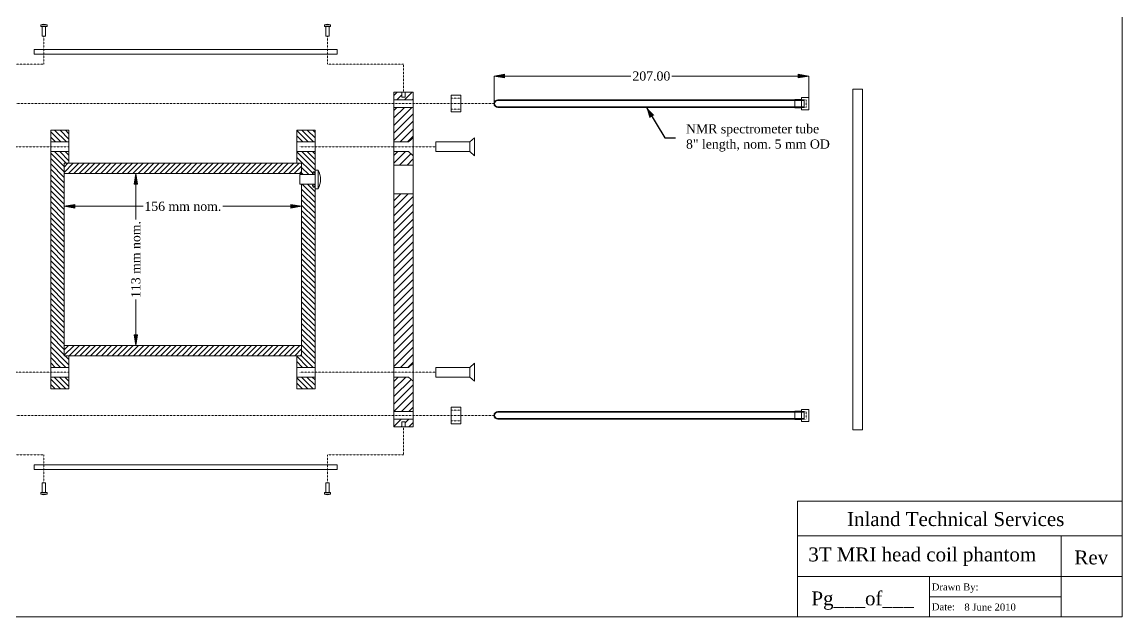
# Model space of a CAD drawing. Extents: x 150 to 1247, y 128 to 951.
# Drawn here: x 524 to 1247, y 128 to 520 of the extents above; entities that cross this region are included whole.
import ezdxf
from ezdxf.enums import TextEntityAlignment as Align

# ---------------------------------------------------------------- set-up
doc = ezdxf.new("R2010")
doc.units = 0
doc.header["$MEASUREMENT"] = 0
doc.linetypes.add('DASHED', pattern=[0.75, 0.5, -0.25])
doc.layers.get('0').update_dxf_attribs({"lineweight": 0})
doc.styles.add('_TCW_TXTSTY_1', font='TIMES.TTF', dxfattribs={"width": 1.02})
doc.styles.add('_TCW_TXTSTY_2', font='TIMES.TTF', dxfattribs={"width": 1.01})
doc.styles.get("Standard").update_dxf_attribs({"font": 'TIMES.TTF'})
doc.dimstyles.get("Standard").update_dxf_attribs({"dimtxt": 6, "dimasz": 7, "dimexe": 0, "dimexo": 0, "dimgap": 0, "dimtad": 0, "dimrnd": 0.001, "dimzin": 0, "dimdsep": 46, "dimtxsty": 'STANDARD', "dimblk": 'TC_DIMARROW_FILLED30', "dimcen": 0.09, "dimclrd": 7, "dimclre": 7, "dimclrt": 7, "dimazin": 0, "dimtfac": 1, "dimtofl": 0, "dimtmove": 0, "dimatfit": 3, "dimfxl": 1, "dimtolj": 1, "dimtzin": 0, "dimarcsym": 0})
pattern_1 = [(45, (0, 0), (-2.474874, 2.474874), [])]
pattern_2 = [(135, (0, 0), (-1.767767, -1.767767), [])]
pattern_3 = [(45, (0, 0), (-1.767767, 1.767767), [])]

# ---------------------------------------------------------------- blocks, each defined once
blk = doc.blocks.new('TC_DIMARROW_FILLED30')
at = {"color": 0, "linetype": 'ByBlock'}
blk.add_solid([(0, 0), (-1, 0.267949), (-1, -0.267949)], dxfattribs=at)
blk = doc.blocks.new('*D8')
at = {"linetype": 'Continuous'}
for points in [[(834.11, 484.01), (841.11, 482.85), (841.11, 485.18)], [(1041.11, 484.01), (1034.11, 485.18), (1034.11, 482.85)]]:
    blk.add_hatch(color=7, dxfattribs=at).paths.add_polyline_path(points)
at = {"color": 7, "linetype": 'Continuous', "lineweight": 0}
for p, q in [((834.11, 465.84), (834.11, 484.01)), ((1041.11, 465.84), (1041.11, 484.01))]:
    blk.add_line(p, q, dxfattribs=at)
at = {"color": 7, "linetype": 'Continuous'}
for points in [[(834.11, 484.01), (841.11, 482.85), (841.11, 485.18), (834.11, 484.01)], [(1041.11, 484.01), (1034.11, 485.18), (1034.11, 482.85), (1041.11, 484.01)], [(841.11, 484.01), (841.11, 484.01), (841.11, 484.01), (924.19, 484.01)], [(1034.11, 484.01), (1034.11, 484.01), (1034.11, 484.01), (951.03, 484.01)]]:
    blk.add_lwpolyline(points, dxfattribs=at)
blk.add_text('207.00', height=6, dxfattribs=at).set_placement((937.61, 484.01), align=Align.MIDDLE_CENTER)
blk = doc.blocks.new('*D10')
at = {"linetype": 'Continuous'}
for points in [[(598.51, 419.84), (597.35, 412.84), (599.68, 412.84)], [(598.51, 306.84), (599.68, 313.84), (597.35, 313.84)]]:
    blk.add_hatch(color=7, dxfattribs=at).paths.add_polyline_path(points)
at = {"color": 7, "linetype": 'Continuous', "lineweight": 0}
for p, q in [((598.51, 419.84), (598.51, 419.84)), ((599.08, 306.84), (598.51, 306.84))]:
    blk.add_line(p, q, dxfattribs=at)
at = {"color": 7, "linetype": 'Continuous'}
for points in [[(598.51, 419.84), (597.35, 412.84), (599.68, 412.84), (598.51, 419.84)], [(598.51, 412.84), (598.51, 412.84), (598.51, 412.84), (598.51, 389.55)], [(598.51, 313.84), (598.51, 313.84), (598.51, 313.84), (598.51, 337.13)], [(598.51, 306.84), (599.68, 313.84), (597.35, 313.84), (598.51, 306.84)]]:
    blk.add_lwpolyline(points, dxfattribs=at)
blk.add_text('113 mm nom.', height=6, rotation=90, dxfattribs=at).set_placement((598.51, 363.34), align=Align.MIDDLE_CENTER)
blk = doc.blocks.new('*D11')
at = {"linetype": 'Continuous'}
for points in [[(551.38, 398.34), (558.38, 397.17), (558.38, 399.5)], [(707.56, 398.34), (700.56, 399.5), (700.56, 397.17)]]:
    blk.add_hatch(color=7, dxfattribs=at).paths.add_polyline_path(points)
at = {"color": 7, "linetype": 'Continuous', "lineweight": 0}
for p, q in [((551.38, 400.05), (551.38, 398.34)), ((707.56, 398.91), (707.56, 398.34))]:
    blk.add_line(p, q, dxfattribs=at)
at = {"color": 7, "linetype": 'Continuous'}
for points in [[(551.38, 398.34), (558.38, 397.17), (558.38, 399.5), (551.38, 398.34)], [(558.38, 398.34), (558.38, 398.34), (558.38, 398.34), (603.26, 398.34)], [(700.56, 398.34), (700.56, 398.34), (700.56, 398.34), (655.68, 398.34)], [(707.56, 398.34), (700.56, 399.5), (700.56, 397.17), (707.56, 398.34)]]:
    blk.add_lwpolyline(points, dxfattribs=at)
blk.add_text('156 mm nom.', height=6, dxfattribs=at).set_placement((629.47, 398.34), align=Align.MIDDLE_CENTER)

msp = doc.modelspace()

# ---------------------------------------------------------------- hatches: boundary and pattern name
at = {"linetype": 'Continuous'}
h = msp.add_hatch(dxfattribs=at)
h.set_pattern_fill('_U', scale=3.5, angle=45.000001, style=0, pattern_type=0)
h.set_pattern_definition(pattern_1)
h.paths.add_polyline_path([(780.934, 468.344), (768.234, 468.344), (768.234, 473.344), (773.519, 473.344), (773.519, 470.169), (775.649, 470.169), (775.649, 473.344), (780.934, 473.344)])
h = msp.add_hatch(dxfattribs=at)
h.set_pattern_fill('_U', scale=3.5, angle=45.000001, style=0, pattern_type=0)
h.set_pattern_definition(pattern_1)
h.paths.add_polyline_path([(780.934, 443.369), (777.799, 440.644), (768.234, 440.644), (768.234, 463.344), (780.934, 463.344)])
h = msp.add_hatch(dxfattribs=at)
h.set_pattern_fill('_U', scale=2.5, angle=135.000004, style=0, pattern_type=0)
h.set_pattern_definition(pattern_2)
h.paths.add_polyline_path([(542.554, 440.644), (542.554, 448.344), (554.554, 448.344), (554.554, 440.644)])
h = msp.add_hatch(dxfattribs=at)
h.set_pattern_fill('_U', scale=2.5, angle=135.000004, style=0, pattern_type=0)
h.set_pattern_definition(pattern_2)
h.paths.add_polyline_path([(716.382, 440.644), (704.382, 440.644), (704.382, 448.344), (716.382, 448.344)])
h = msp.add_hatch(dxfattribs=at)
h.set_pattern_fill('_U', scale=2.5, angle=135.000004, style=0, pattern_type=0)
h.set_pattern_definition(pattern_2)
h.paths.add_polyline_path([(554.554, 292.394), (542.554, 292.394), (542.554, 434.294), (554.554, 434.294), (554.554, 426.594), (551.379, 426.594), (551.379, 300.094), (554.554, 300.094)])
h = msp.add_hatch(dxfattribs=at)
h.set_pattern_fill('_U', scale=2.5, angle=135.000004, style=0, pattern_type=0)
h.set_pattern_definition(pattern_2)
h.paths.add_polyline_path([(707.557, 419.159), (707.557, 426.594), (704.382, 426.594), (704.382, 434.294), (716.382, 434.294), (716.382, 420.984), (715.082, 420.984), (715.082, 419.159)])
h = msp.add_hatch(dxfattribs=at)
h.set_pattern_fill('_U', scale=3.5, angle=45.000001, style=0, pattern_type=0)
h.set_pattern_definition(pattern_1)
h.paths.add_polyline_path([(768.234, 425.484), (768.234, 434.294), (777.799, 434.294), (780.934, 431.569), (780.934, 425.484)])
h = msp.add_hatch(dxfattribs=at)
h.set_pattern_fill('_U', scale=2.5, angle=45.000001, style=0, pattern_type=0)
h.set_pattern_definition(pattern_3)
h.paths.add_polyline_path([(551.379, 419.844), (551.379, 426.594), (707.557, 426.594), (707.557, 419.844)])
h = msp.add_hatch(dxfattribs=at)
h.set_pattern_fill('_U', scale=2.5, angle=135.000004, style=0, pattern_type=0)
h.set_pattern_definition(pattern_2)
h.paths.add_polyline_path([(707.557, 412.809), (715.082, 412.809), (715.082, 410.984), (716.382, 410.984), (716.382, 292.394), (704.382, 292.394), (704.382, 300.094), (707.557, 300.094)])
h = msp.add_hatch(dxfattribs=at)
h.set_pattern_fill('_U', scale=3.5, angle=45.000001, style=0, pattern_type=0)
h.set_pattern_definition(pattern_1)
h.paths.add_polyline_path([(780.934, 295.119), (777.799, 292.394), (768.234, 292.394), (768.234, 406.484), (780.934, 406.484)])
h = msp.add_hatch(dxfattribs=at)
h.set_pattern_fill('_U', scale=2.5, angle=45.000001, style=0, pattern_type=0)
h.set_pattern_definition(pattern_3)
h.paths.add_polyline_path([(551.379, 300.094), (551.379, 306.844), (707.557, 306.844), (707.557, 300.094)])
h = msp.add_hatch(dxfattribs=at)
h.set_pattern_fill('_U', scale=2.5, angle=135.000004, style=0, pattern_type=0)
h.set_pattern_definition(pattern_2)
h.paths.add_polyline_path([(542.554, 278.344), (542.554, 286.044), (554.554, 286.044), (554.554, 278.344)])
h = msp.add_hatch(dxfattribs=at)
h.set_pattern_fill('_U', scale=2.5, angle=135.000004, style=0, pattern_type=0)
h.set_pattern_definition(pattern_2)
h.paths.add_polyline_path([(704.382, 278.344), (704.382, 286.044), (716.382, 286.044), (716.382, 278.344)])
h = msp.add_hatch(dxfattribs=at)
h.set_pattern_fill('_U', scale=3.5, angle=45.000001, style=0, pattern_type=0)
h.set_pattern_definition(pattern_1)
h.paths.add_polyline_path([(768.234, 263.344), (768.234, 286.044), (777.799, 286.044), (780.934, 283.319), (780.934, 263.344)])
h = msp.add_hatch(dxfattribs=at)
h.set_pattern_fill('_U', scale=3.5, angle=45.000001, style=0, pattern_type=0)
h.set_pattern_definition(pattern_1)
h.paths.add_polyline_path([(780.934, 258.344), (768.234, 258.344), (768.234, 253.344), (773.519, 253.344), (773.519, 256.519), (775.649, 256.519), (775.649, 253.344), (780.934, 253.344)])

# ---------------------------------------------------------------- linework, layer by layer
at = {"color": 7, "linetype": 'DASHED', "lineweight": 0, "ltscale": 0.1}
for p, q in [((538.056, 510.169), (538.056, 491.795)), ((724.584, 510.169), (724.584, 491.795)), ((538.056, 491.795), (488.056, 491.795)), ((724.584, 491.795), (774.584, 491.795)), ((774.584, 473.344), (774.584, 491.795)), ((834.11, 465.844), (481.706, 465.844)), ((468.702, 437.469), (554.554, 437.469)), ((554.554, 440.644), (542.554, 440.644)), ((554.554, 434.294), (542.554, 434.294)), ((716.382, 440.644), (704.382, 440.644)), ((716.382, 434.294), (704.382, 434.294)), ((795.882, 437.469), (706.234, 437.469)), ((554.554, 292.394), (542.554, 292.394)), ((716.382, 292.394), (704.382, 292.394)), ((468.702, 289.219), (554.554, 289.219)), ((554.554, 286.044), (542.554, 286.044)), ((716.382, 286.044), (704.382, 286.044)), ((795.882, 289.219), (706.234, 289.219)), ((834.11, 260.844), (481.706, 260.844)), ((774.584, 253.344), (774.584, 234.892)), ((538.056, 234.892), (488.056, 234.892)), ((538.056, 216.519), (538.056, 234.892)), ((724.584, 216.519), (724.584, 234.892)), ((724.584, 234.892), (774.584, 234.892))]:
    msp.add_line(p, q, dxfattribs=at)
at = {"color": 7, "linetype": 'Continuous', "lineweight": 0, "ltscale": 0.1}
for p, q in [((730.934, 501.519), (531.706, 501.519)), ((531.706, 498.344), (531.706, 501.519)), ((730.934, 498.344), (730.934, 501.519)), ((730.934, 498.344), (531.706, 498.344)), ((768.234, 473.344), (780.934, 473.344)), ((768.234, 473.344), (780.934, 473.344)), ((768.234, 473.344), (768.234, 468.344)), ((768.234, 473.344), (768.234, 253.344)), ((780.934, 253.344), (780.934, 473.344)), ((812.31, 471.344), (805.934, 471.344)), ((805.934, 471.344), (805.934, 460.344)), ((812.31, 460.344), (812.31, 471.344)), ((1070.131, 475.344), (1070.131, 251.344)), ((1070.131, 475.344), (1076.481, 475.344)), ((1076.481, 475.344), (1076.481, 251.344)), ((768.234, 463.344), (780.934, 463.344)), ((836.61, 468.344), (1038.11, 468.344)), ((836.61, 467.964), (1038.11, 467.964)), ((836.61, 463.724), (1038.11, 463.724)), ((836.61, 463.344), (1038.11, 463.344)), ((1031.913, 468.594), (1036.37, 468.844)), ((1031.913, 468.594), (1031.913, 463.094)), ((1036.37, 462.844), (1031.913, 463.094)), ((1041.11, 469.816), (1036.37, 469.816)), ((1036.37, 461.871), (1036.37, 469.816)), ((1038.11, 463.344), (1038.11, 468.344)), ((1041.11, 461.871), (1041.11, 469.816)), ((812.31, 460.344), (805.934, 460.344)), ((1036.37, 461.871), (1041.11, 461.871)), ((554.554, 448.344), (542.554, 448.344)), ((542.554, 448.344), (542.554, 278.344)), ((554.554, 448.344), (554.554, 426.594)), ((704.382, 448.344), (704.382, 426.594)), ((704.382, 448.344), (716.382, 448.344)), ((716.382, 278.344), (716.382, 448.344)), ((777.799, 440.644), (780.934, 443.369)), ((780.934, 445.769), (780.934, 280.919)), ((818.147, 440.644), (821.282, 443.369)), ((821.282, 443.369), (821.282, 431.569)), ((542.554, 434.294), (542.554, 292.394)), ((716.382, 420.984), (716.382, 434.294)), ((768.234, 440.644), (777.799, 440.644)), ((768.234, 434.294), (777.799, 434.294)), ((777.799, 434.294), (780.934, 431.569)), ((795.882, 440.644), (795.882, 434.294)), ((795.882, 440.644), (818.147, 440.644)), ((795.882, 434.294), (818.147, 434.294)), ((818.147, 440.644), (818.147, 434.294)), ((818.147, 434.294), (821.282, 431.569)), ((551.379, 426.594), (551.379, 300.094)), ((707.557, 426.594), (551.379, 426.594)), ((707.557, 419.844), (551.379, 419.844)), ((707.557, 426.594), (707.557, 419.159)), ((716.382, 420.984), (715.082, 420.984)), ((715.082, 420.984), (715.082, 419.159)), ((716.382, 422.159), (716.382, 409.809)), ((718.382, 422.159), (716.382, 422.159)), ((718.382, 422.159), (718.382, 409.809)), ((780.934, 425.484), (768.234, 425.484)), ((716.382, 419.159), (706.382, 419.159)), ((706.382, 412.809), (706.382, 419.159)), ((716.382, 412.809), (706.382, 412.809)), ((707.557, 419.159), (715.082, 419.159)), ((707.557, 412.809), (715.082, 412.809)), ((707.557, 412.809), (707.557, 300.094)), ((715.082, 412.809), (715.082, 410.984)), ((716.382, 410.984), (715.082, 410.984)), ((716.382, 410.984), (716.382, 292.394)), ((716.382, 409.809), (718.382, 409.809)), ((780.934, 406.484), (768.234, 406.484)), ((707.557, 306.844), (551.379, 306.844)), ((707.557, 300.094), (551.379, 300.094)), ((554.554, 300.094), (554.554, 278.344)), ((704.382, 300.094), (704.382, 278.344)), ((768.234, 292.394), (777.799, 292.394)), ((777.799, 292.394), (780.934, 295.119)), ((795.882, 292.394), (795.882, 286.044)), ((795.882, 292.394), (818.147, 292.394)), ((818.147, 292.394), (821.282, 295.119)), ((818.147, 292.394), (818.147, 286.044)), ((821.282, 295.119), (821.282, 283.319)), ((768.234, 286.044), (777.799, 286.044)), ((777.799, 286.044), (780.934, 283.319)), ((795.882, 286.044), (818.147, 286.044)), ((818.147, 286.044), (821.282, 283.319)), ((554.554, 278.344), (542.554, 278.344)), ((716.382, 278.344), (704.382, 278.344)), ((768.234, 263.344), (780.934, 263.344)), ((812.31, 266.344), (805.934, 266.344)), ((805.934, 266.344), (805.934, 255.344)), ((812.31, 255.344), (812.31, 266.344)), ((836.61, 263.344), (1038.11, 263.344)), ((836.61, 262.964), (1038.11, 262.964)), ((1031.913, 263.594), (1036.37, 263.844)), ((1031.913, 263.594), (1031.913, 258.094)), ((1041.11, 264.816), (1036.37, 264.816)), ((1036.37, 256.871), (1036.37, 264.816)), ((1038.11, 258.344), (1038.11, 263.344)), ((1041.11, 256.871), (1041.11, 264.816)), ((716.382, 258.724), (716.382, 258.724)), ((768.234, 258.724), (768.234, 258.724)), ((768.234, 258.344), (768.234, 253.344)), ((768.234, 253.344), (768.234, 258.344)), ((768.234, 253.344), (780.934, 253.344)), ((768.234, 253.344), (780.934, 253.344)), ((768.234, 253.344), (780.934, 253.344)), ((812.31, 255.344), (805.934, 255.344)), ((836.61, 258.724), (1038.11, 258.724)), ((836.61, 258.344), (1038.11, 258.344)), ((1036.37, 257.844), (1031.913, 258.094)), ((1036.37, 256.871), (1041.11, 256.871)), ((1070.131, 251.344), (1076.481, 251.344)), ((531.706, 228.344), (531.706, 225.169)), ((730.934, 228.344), (531.706, 228.344)), ((730.934, 225.169), (531.706, 225.169)), ((730.934, 228.344), (730.934, 225.169))]:
    msp.add_line(p, q, dxfattribs=at)
at = {"color": 255, "linetype": 'DASHED', "lineweight": 0, "ltscale": 0.1}
for p, q in [((812.31, 469.385), (805.934, 469.385)), ((1031.913, 468.324), (1039.38, 468.324)), ((1031.913, 463.364), (1039.38, 463.364)), ((1039.38, 463.364), (1039.38, 468.324)), ((812.31, 462.302), (805.934, 462.302)), ((812.31, 264.385), (805.934, 264.385)), ((1031.913, 263.324), (1039.38, 263.324)), ((1039.38, 258.364), (1039.38, 263.324)), ((812.31, 257.302), (805.934, 257.302)), ((1031.913, 258.364), (1039.38, 258.364))]:
    msp.add_line(p, q, dxfattribs=at)
at = {"color": 7, "linetype": 'Continuous', "lineweight": 0}
for p, q in [((1207.108, 181.61), (1207.108, 154.94)), ((1120.444, 154.94), (1120.444, 128.27)), ((1207.108, 154.94), (1207.108, 128.27)), ((1120.444, 141.605), (1207.108, 141.605)), ((1207.108, 128.27), (1033.78, 128.27))]:
    msp.add_line(p, q, dxfattribs=at)
at = {"color": 7, "linetype": 'Continuous'}
for points in [[(1033.78, 128.27), (149.86, 128.27), (149.86, 951.23), (1247.14, 951.23), (1247.14, 128.27), (1207.108, 128.27)], [(714.782, 419.959), (714.783, 420.001), (714.786, 420.042), (714.792, 420.084), (714.799, 420.124), (714.809, 420.165), (714.82, 420.205), (714.834, 420.244), (714.85, 420.282), (714.868, 420.32), (714.887, 420.356), (714.909, 420.392), (714.932, 420.426), (714.957, 420.459), (714.984, 420.491), (715.012, 420.521), (715.042, 420.55), (715.074, 420.577), (715.107, 420.603), (715.141, 420.627), (715.176, 420.649), (715.212, 420.669), (715.25, 420.687), (715.288, 420.703), (715.327, 420.718), (715.366, 420.73), (715.407, 420.74), (715.447, 420.748), (715.489, 420.754), (715.53, 420.758), (715.571, 420.759), (715.613, 420.759), (715.654, 420.756), (715.696, 420.751), (715.737, 420.744), (715.777, 420.735), (715.817, 420.724), (715.857, 420.711), (715.895, 420.696), (715.933, 420.678), (715.97, 420.659), (716.006, 420.638), (716.04, 420.615), (716.074, 420.59), (716.106, 420.564), (716.136, 420.536), (716.166, 420.506), (716.193, 420.475), (716.219, 420.443), (716.243, 420.409), (716.266, 420.374), (716.286, 420.338), (716.305, 420.301), (716.322, 420.263), (716.337, 420.224), (716.349, 420.185), (716.36, 420.145), (716.369, 420.104), (716.375, 420.063), (716.379, 420.022), (716.382, 419.98), (716.382, 419.939), (716.379, 419.897), (716.375, 419.856), (716.369, 419.815), (716.36, 419.774), (716.349, 419.734), (716.337, 419.695), (716.322, 419.656), (716.305, 419.618), (716.286, 419.581), (716.266, 419.545), (716.243, 419.51), (716.219, 419.476), (716.193, 419.443), (716.166, 419.412), (716.136, 419.383), (716.106, 419.355), (716.074, 419.328), (716.04, 419.304), (716.006, 419.281), (715.97, 419.26), (715.933, 419.241), (715.895, 419.223), (715.857, 419.208), (715.817, 419.195), (715.777, 419.184), (715.737, 419.175), (715.696, 419.168), (715.654, 419.163), (715.613, 419.16), (715.571, 419.16), (715.53, 419.161), (715.489, 419.165), (715.447, 419.171), (715.407, 419.179), (715.366, 419.189), (715.327, 419.201), (715.288, 419.215), (715.25, 419.232), (715.212, 419.25), (715.176, 419.27), (715.141, 419.292), (715.107, 419.316), (715.074, 419.341), (715.042, 419.369), (715.012, 419.397), (714.984, 419.428), (714.957, 419.46), (714.932, 419.493), (714.909, 419.527), (714.887, 419.562), (714.868, 419.599), (714.85, 419.637), (714.834, 419.675), (714.82, 419.714), (714.809, 419.754), (714.799, 419.794), (714.792, 419.835), (714.786, 419.877), (714.783, 419.918), (714.782, 419.959)], [(714.782, 412.009), (714.783, 412.051), (714.786, 412.092), (714.792, 412.134), (714.799, 412.174), (714.809, 412.215), (714.82, 412.255), (714.834, 412.294), (714.85, 412.332), (714.868, 412.37), (714.887, 412.406), (714.909, 412.442), (714.932, 412.476), (714.957, 412.509), (714.984, 412.541), (715.012, 412.571), (715.042, 412.6), (715.074, 412.627), (715.107, 412.653), (715.141, 412.677), (715.176, 412.699), (715.212, 412.719), (715.25, 412.737), (715.288, 412.753), (715.327, 412.768), (715.366, 412.78), (715.407, 412.79), (715.447, 412.798), (715.489, 412.804), (715.53, 412.808), (715.571, 412.809), (715.613, 412.809), (715.654, 412.806), (715.696, 412.801), (715.737, 412.794), (715.777, 412.785), (715.817, 412.774), (715.857, 412.761), (715.895, 412.746), (715.933, 412.728), (715.97, 412.709), (716.006, 412.688), (716.04, 412.665), (716.074, 412.64), (716.106, 412.614), (716.136, 412.586), (716.166, 412.556), (716.193, 412.525), (716.219, 412.493), (716.243, 412.459), (716.266, 412.424), (716.286, 412.388), (716.305, 412.351), (716.322, 412.313), (716.337, 412.274), (716.349, 412.235), (716.36, 412.195), (716.369, 412.154), (716.375, 412.113), (716.379, 412.072), (716.382, 412.03), (716.382, 411.989), (716.379, 411.947), (716.375, 411.906), (716.369, 411.865), (716.36, 411.824), (716.349, 411.784), (716.337, 411.745), (716.322, 411.706), (716.305, 411.668), (716.286, 411.631), (716.266, 411.595), (716.243, 411.56), (716.219, 411.526), (716.193, 411.493), (716.166, 411.462), (716.136, 411.433), (716.106, 411.405), (716.074, 411.378), (716.04, 411.354), (716.006, 411.331), (715.97, 411.31), (715.933, 411.291), (715.895, 411.273), (715.857, 411.258), (715.817, 411.245), (715.777, 411.234), (715.737, 411.225), (715.696, 411.218), (715.654, 411.213), (715.613, 411.21), (715.571, 411.21), (715.53, 411.211), (715.489, 411.215), (715.447, 411.221), (715.407, 411.229), (715.366, 411.239), (715.327, 411.251), (715.288, 411.265), (715.25, 411.282), (715.212, 411.3), (715.176, 411.32), (715.141, 411.342), (715.107, 411.366), (715.074, 411.391), (715.042, 411.419), (715.012, 411.447), (714.984, 411.478), (714.957, 411.51), (714.932, 411.543), (714.909, 411.577), (714.887, 411.612), (714.868, 411.649), (714.85, 411.687), (714.834, 411.725), (714.82, 411.764), (714.809, 411.804), (714.799, 411.844), (714.792, 411.885), (714.786, 411.927), (714.783, 411.968), (714.782, 412.009)], [(1033.78, 181.61), (1033.78, 204.47), (1247.14, 204.47), (1247.14, 128.27), (1033.78, 128.27), (1033.78, 181.61)], [(1207.108, 181.61), (1033.78, 181.61), (1033.78, 154.94), (1207.108, 154.94)], [(1207.108, 154.94), (1247.14, 154.94), (1247.14, 181.61), (1207.108, 181.61)]]:
    msp.add_lwpolyline(points, dxfattribs=at)
at = {"color": 7, "linetype": 'Continuous', "ltscale": 0.1}
for points in [[(535.991, 516.519), (540.121, 516.519), (540.121, 517.679), (535.991, 517.679)], [(536.991, 510.169), (539.121, 510.169), (539.121, 516.519), (536.991, 516.519)], [(722.519, 516.519), (726.649, 516.519), (726.649, 517.679), (722.519, 517.679)], [(723.519, 510.169), (725.649, 510.169), (725.649, 516.519), (723.519, 516.519)], [(535.991, 210.169), (540.121, 210.169), (540.121, 209.009), (535.991, 209.009)], [(536.991, 216.519), (539.121, 216.519), (539.121, 210.169), (536.991, 210.169)], [(722.519, 210.169), (726.649, 210.169), (726.649, 209.009), (722.519, 209.009)], [(723.519, 216.519), (725.649, 216.519), (725.649, 210.169), (723.519, 210.169)]]:
    msp.add_lwpolyline(points, close=True, dxfattribs=at)
at = {"color": 7, "linetype": 'Continuous'}
for points in [[(780.934, 468.344), (768.234, 468.344), (768.234, 473.344), (773.519, 473.344), (773.519, 470.169), (775.649, 470.169), (775.649, 473.344), (780.934, 473.344)], [(780.934, 443.369), (777.799, 440.644), (768.234, 440.644), (768.234, 463.344), (780.934, 463.344)], [(542.554, 440.644), (542.554, 448.344), (554.554, 448.344), (554.554, 440.644)], [(716.382, 440.644), (704.382, 440.644), (704.382, 448.344), (716.382, 448.344)], [(554.554, 292.394), (542.554, 292.394), (542.554, 434.294), (554.554, 434.294), (554.554, 426.594), (551.379, 426.594), (551.379, 300.094), (554.554, 300.094)], [(707.557, 419.159), (707.557, 426.594), (704.382, 426.594), (704.382, 434.294), (716.382, 434.294), (716.382, 420.984), (715.082, 420.984), (715.082, 419.159)], [(768.234, 425.484), (768.234, 434.294), (777.799, 434.294), (780.934, 431.569), (780.934, 425.484)], [(551.379, 419.844), (551.379, 426.594), (707.557, 426.594), (707.557, 419.844)], [(707.557, 412.809), (715.082, 412.809), (715.082, 410.984), (716.382, 410.984), (716.382, 292.394), (704.382, 292.394), (704.382, 300.094), (707.557, 300.094)], [(780.934, 295.119), (777.799, 292.394), (768.234, 292.394), (768.234, 406.484), (780.934, 406.484)], [(551.379, 300.094), (551.379, 306.844), (707.557, 306.844), (707.557, 300.094)], [(542.554, 278.344), (542.554, 286.044), (554.554, 286.044), (554.554, 278.344)], [(704.382, 278.344), (704.382, 286.044), (716.382, 286.044), (716.382, 278.344)], [(768.234, 263.344), (768.234, 286.044), (777.799, 286.044), (780.934, 283.319), (780.934, 263.344)], [(780.934, 258.344), (768.234, 258.344), (768.234, 253.344), (773.519, 253.344), (773.519, 256.519), (775.649, 256.519), (775.649, 253.344), (780.934, 253.344)], [(1033.78, 204.47), (1247.14, 204.47), (1247.14, 181.61), (1033.78, 181.61)]]:
    msp.add_lwpolyline(points, close=True, dxfattribs=at)
at = {"color": 7, "linetype": 'Continuous', "lineweight": 0}
for centre in [(715.582, 419.959), (715.582, 412.009)]:
    msp.add_circle(centre, 0.8, dxfattribs=at)
for centre, radius, start, end in [((538.056, 512.311), 5.751, 68.958707, 111.041293), ((724.584, 512.311), 5.751, 68.958707, 111.041293), ((836.61, 465.844), 2.5, 90, 270), ((836.61, 465.844), 2.12, 90, 270), ((708.043, 415.984), 12.042, -30.848474, 30.848474), ((836.61, 260.844), 2.5, 90, 270), ((836.61, 260.844), 2.12, 90, 270), ((538.056, 214.377), 5.751, -111.041293, -68.958707), ((724.584, 214.377), 5.751, -111.041293, -68.958707)]:
    msp.add_arc(centre, radius, start, end, dxfattribs=at)

# ---------------------------------------------------------------- texts
at = {"color": 7, "linetype": 'Continuous'}
for s, height, p, p2 in [('Inland Technical Services', 9.144, (1066.31, 188.063), (1209.215, 188.063)), ('3T MRI head coil phantom', 9.144, (1040.854, 164.842), (1190.674, 164.842)), ('Rev', 9.144, (1215.851, 162.856), (1238.019, 162.856)), ('Pg___of___', 9.144, (1042.876, 135.962), (1110.28, 135.962)), ('8 June 2010', 4.656, (1143.465, 132.46), (1177.331, 132.46))]:
    msp.add_text(s, height=height, dxfattribs=at).set_placement(p, p2, align=Align.FIT)
for s, style, width, p, p2 in [('Drawn By:', '_TCW_TXTSTY_2', 1.01, (1122.055, 145.755), (1152.733, 145.755)), ('Date:', '_TCW_TXTSTY_1', 1.02, (1122.053, 132.661), (1137.246, 132.661))]:
    msp.add_text(s, height=4.572, dxfattribs=dict(at, style=style, width=width)).set_placement(p, p2, align=Align.FIT)
at = {"color": 7, "linetype": 'Continuous', "insert": (960.385, 443.293), "char_height": 6, "width": 94.2328, "attachment_point": 4}
msp.add_mtext('{NMR spectrometer tube\\P8" length, nom. 5 mm OD}', dxfattribs=at)

# ---------------------------------------------------------------- dimensions: what is measured, and where the dimension line sits
at = {"color": 7, "linetype": 'Continuous'}
dim = msp.add_aligned_dim(p1=(834.11, 465.844), p2=(1041.11, 465.844), distance=18.171, dimstyle='STANDARD', dxfattribs=at)
dim.commit()
dim.dimension.update_dxf_attribs({"geometry": '*D8', "text_midpoint": (937.61, 484.015)})
dim = msp.add_linear_dim(base=(598.512, 419.844), p1=(599.083, 306.844), p2=(598.512, 419.844), angle=90, text='113 mm nom.', dimstyle='STANDARD', dxfattribs=at)
dim.commit()
dim.dimension.update_dxf_attribs({"geometry": '*D10', "text_midpoint": (598.512, 363.344)})
dim = msp.add_linear_dim(base=(707.557, 398.337), p1=(551.379, 400.047), p2=(707.557, 398.907), text='156 mm nom.', dimstyle='STANDARD', dxfattribs=at)
dim.commit()
dim.dimension.update_dxf_attribs({"geometry": '*D11', "text_midpoint": (629.468, 398.337)})

# ---------------------------------------------------------------- leaders
at = {"color": 7, "linetype": 'Continuous', "lineweight": 0}
msp.add_leader([(934.366, 463.344), (946.511, 443.293), (953.385, 443.293), (953.385, 443.293)], dimstyle='STANDARD', override={"dimtih": 1, "dimtoh": 1, "dimdec": 0, "dimadec": 0, "dimtdec": 0, "dimldrblk": 'TC_DIMARROW_FILLED30'}, dxfattribs=at)

doc.saveas('drawing.dxf')
